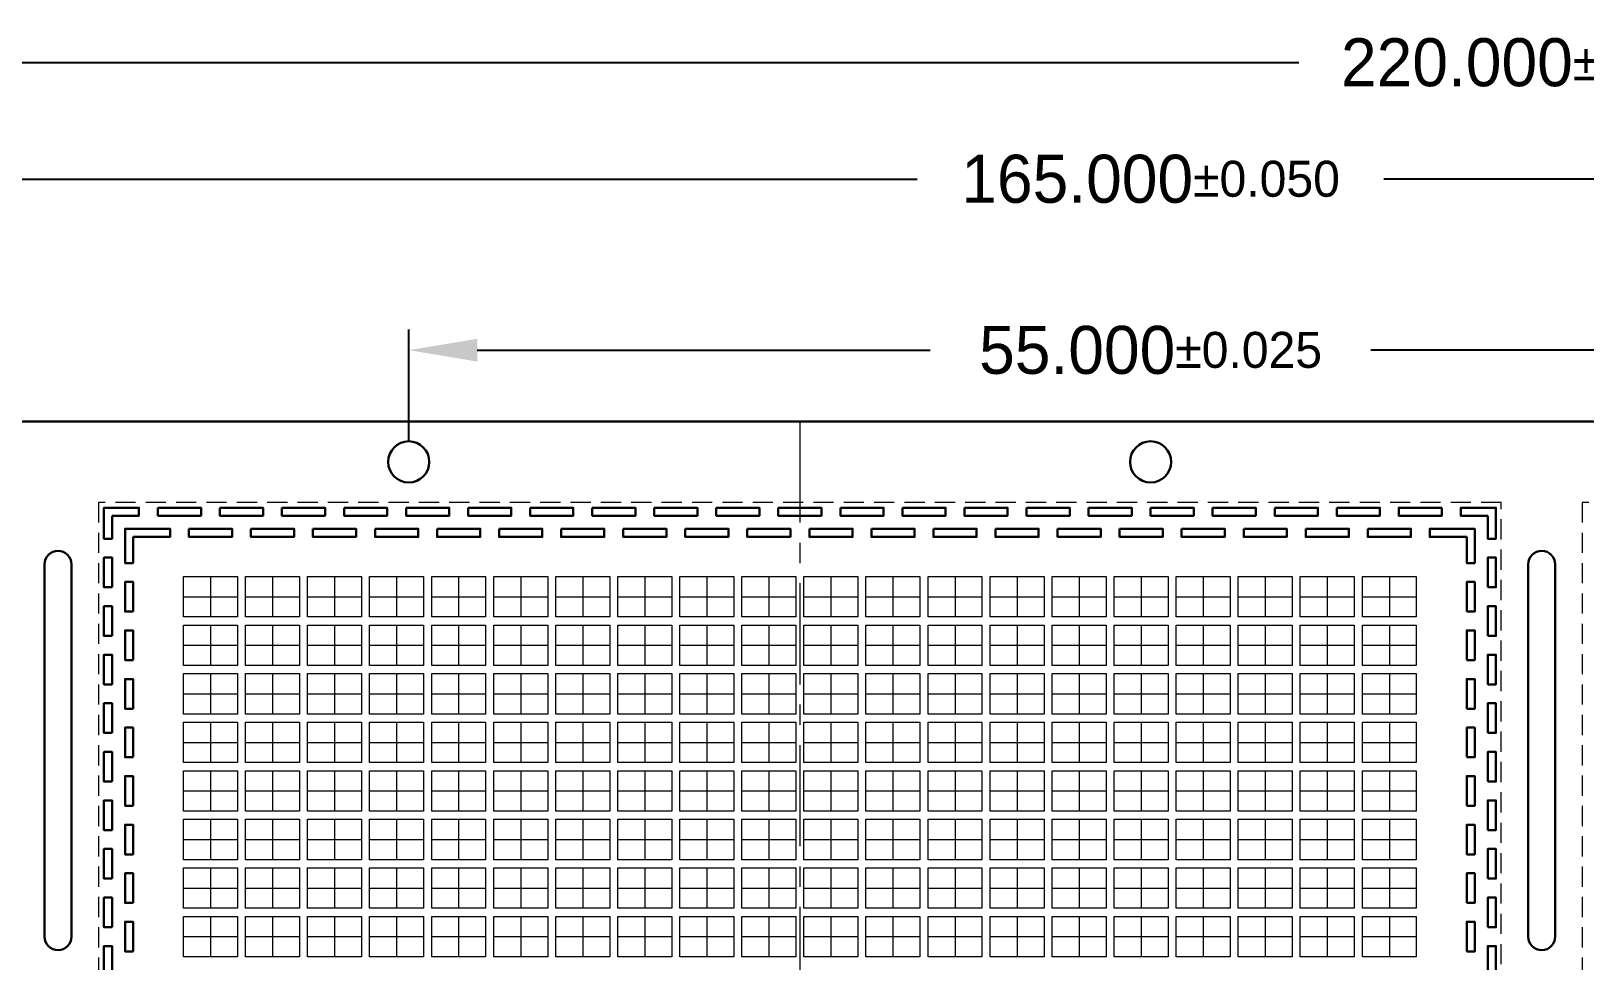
# Model space of a CAD drawing. Extents: x -14 to 234, y 117 to 227.
# Drawn here: x 52.7 to 110.3, y 192.6 to 227 of the extents above; entities that cross this region are included whole.
import ezdxf

# ---------------------------------------------------------------- set-up
doc = ezdxf.new("R2010")
doc.units = 0
doc.header["$LTSCALE"] = 3
doc.header["$MEASUREMENT"] = 0
for name, pattern in [('CENTER', [2, 1.25, -0.25, 0.25, -0.25]), ('HIDDEN', [0.375, 0.25, -0.125]), ('PHANTOM', [2.5, 1.25, -0.25, 0.25, -0.25, 0.25, -0.25])]:
    doc.linetypes.add(name, pattern=pattern)
for name, color, linetype, lineweight in [('CLIN', 1, 'CENTER', 15), ('DIM', 4, 'Continuous', 13), ('HIDN', 6, 'HIDDEN', 15), ('OBJ', 3, 'Continuous', 30), ('OBJ1', 7, 'Continuous', 30), ('PHANTOM', 5, 'PHANTOM', 15)]:
    doc.layers.add(name, color=color, linetype=linetype, lineweight=lineweight)
doc.dimstyles.new('3DEC X 1', dxfattribs={"dimtxt": 1.778, "dimasz": 2.54, "dimexe": 0.762, "dimexo": 0.762, "dimgap": 0.762, "dimtad": 0, "dimdec": 3, "dimzin": 0, "dimdsep": 46, "dimtxsty": 'Standard', "dimcen": 0.09, "dimadec": 0, "dimazin": 0, "dimtfac": 1, "dimtdec": 3, "dimtofl": 0, "dimtmove": 0, "dimatfit": 3, "dimfxl": 1, "dimtolj": 1, "dimtzin": 0, "dimarcsym": 0})

# ---------------------------------------------------------------- blocks, each defined once
blk = doc.blocks.new('*D3')
at = {"layer": 'Defpoints', "color": 0, "transparency": 16777216}
for p in [(26.719, -68.035), (26.719, -68.035), (-28.281, -72.175), (-28.281, -72.175), (26.719, -72.175), (26.719, -72.175)]:
    blk.add_point(p, dxfattribs=at)
at = {"layer": 'DIM', "color": 0, "lineweight": -2, "transparency": 16777216}
for p, q in [((-28.281, -71.413), (-28.281, -67.273)), ((-28.281, -71.413), (-28.281, -67.273)), ((26.719, -71.413), (26.719, -67.273)), ((26.719, -71.413), (26.719, -67.273)), ((-25.741, -68.035), (-8.951, -68.035)), ((-25.741, -68.035), (-8.951, -68.035)), ((24.179, -68.035), (7.389, -68.035)), ((24.179, -68.035), (7.389, -68.035))]:
    blk.add_line(p, q, dxfattribs=at)
at = {"layer": 'DIM', "color": 0, "transparency": 16777216}
for points in [[(-25.741, -67.612), (-25.741, -68.458), (-28.281, -68.035)], [(-25.741, -67.612), (-25.741, -68.458), (-28.281, -68.035)], [(24.179, -67.612), (24.179, -68.458), (26.719, -68.035)], [(24.179, -67.612), (24.179, -68.458), (26.719, -68.035)]]:
    blk.add_solid(points, dxfattribs=at)
at = {"layer": 'DIM', "color": 0, "transparency": 16777216, "insert": (-0.781, -68.035), "char_height": 1.778, "attachment_point": 5}
blk.add_mtext('\\A1;55.000{\\H1.333500;±0.025}', dxfattribs=at)
blk.add_mtext('\\A1;55.000{\\H1.333500;±0.025}', dxfattribs=at)
blk = doc.blocks.new('*D4')
at = {"layer": 'Defpoints', "color": 0, "transparency": 16777216}
for p in [(81.719, -61.692), (81.719, -61.692), (-83.281, -72.175), (-83.281, -72.175), (81.719, -72.175), (81.719, -72.175)]:
    blk.add_point(p, dxfattribs=at)
at = {"layer": 'DIM', "color": 0, "lineweight": -2, "transparency": 16777216}
for p, q in [((-83.281, -71.413), (-83.281, -60.93)), ((-83.281, -71.413), (-83.281, -60.93)), ((81.719, -71.413), (81.719, -60.93)), ((81.719, -71.413), (81.719, -60.93)), ((-80.741, -61.692), (-9.433, -61.692)), ((-80.741, -61.692), (-9.433, -61.692)), ((79.179, -61.692), (7.871, -61.692)), ((79.179, -61.692), (7.871, -61.692))]:
    blk.add_line(p, q, dxfattribs=at)
at = {"layer": 'DIM', "color": 0, "transparency": 16777216}
for points in [[(-80.741, -61.269), (-80.741, -62.115), (-83.281, -61.692)], [(-80.741, -61.269), (-80.741, -62.115), (-83.281, -61.692)], [(79.179, -61.269), (79.179, -62.115), (81.719, -61.692)], [(79.179, -61.269), (79.179, -62.115), (81.719, -61.692)]]:
    blk.add_solid(points, dxfattribs=at)
at = {"layer": 'DIM', "color": 0, "transparency": 16777216, "insert": (-0.781, -61.692), "char_height": 1.778, "attachment_point": 5}
blk.add_mtext('\\A1;165.000{\\H1.333500;±0.050}', dxfattribs=at)
blk.add_mtext('\\A1;165.000{\\H1.333500;±0.050}', dxfattribs=at)
blk = doc.blocks.new('*D26')
at = {"layer": 'Defpoints', "color": 0, "transparency": 16777216}
for p in [(123.719, -57.372), (123.719, -57.372), (-96.281, -71.825), (-96.281, -71.825), (123.719, -71.825), (123.719, -71.825)]:
    blk.add_point(p, dxfattribs=at)
at = {"layer": 'DIM', "color": 0, "lineweight": -2, "transparency": 16777216}
for p, q in [((-96.281, -71.063), (-96.281, -56.61)), ((-96.281, -71.063), (-96.281, -56.61)), ((123.719, -71.063), (123.719, -56.61)), ((123.719, -71.063), (123.719, -56.61)), ((-93.741, -57.372), (4.716, -57.372)), ((-93.741, -57.372), (4.716, -57.372)), ((121.179, -57.372), (21.872, -57.372)), ((121.179, -57.372), (21.872, -57.372))]:
    blk.add_line(p, q, dxfattribs=at)
at = {"layer": 'DIM', "color": 0, "transparency": 16777216}
for points in [[(-93.741, -56.948), (-93.741, -57.795), (-96.281, -57.372)], [(-93.741, -56.948), (-93.741, -57.795), (-96.281, -57.372)], [(121.179, -56.948), (121.179, -57.795), (123.719, -57.372)], [(121.179, -56.948), (121.179, -57.795), (123.719, -57.372)]]:
    blk.add_solid(points, dxfattribs=at)
at = {"layer": 'DIM', "color": 0, "transparency": 16777216, "insert": (13.294, -57.372), "char_height": 1.778, "attachment_point": 5}
blk.add_mtext('\\A1;220.000{\\H1.333500;±0.100}', dxfattribs=at)
blk.add_mtext('\\A1;220.000{\\H1.333500;±0.100}', dxfattribs=at)

msp = doc.modelspace()

# ---------------------------------------------------------------- linework, layer by layer
at = {"layer": 'CLIN'}
for p, q in [((81.21913, 212.55713), (81.21913, 152.55713)), ((59.36913, 206.80713), (59.36913, 205.30713)), ((61.66913, 206.80713), (61.66913, 205.30713)), ((63.96913, 206.80713), (63.96913, 205.30713)), ((66.26913, 206.80713), (66.26913, 205.30713)), ((68.56913, 206.80713), (68.56913, 205.30713)), ((70.86913, 206.80713), (70.86913, 205.30713)), ((73.16913, 206.80713), (73.16913, 205.30713)), ((75.46913, 206.80713), (75.46913, 205.30713)), ((77.76913, 206.80713), (77.76913, 205.30713)), ((80.06913, 206.80713), (80.06913, 205.30713)), ((82.36913, 206.80713), (82.36913, 205.30713)), ((84.66913, 206.80713), (84.66913, 205.30713)), ((86.96913, 206.80713), (86.96913, 205.30713)), ((89.26913, 206.80713), (89.26913, 205.30713)), ((91.56913, 206.80713), (91.56913, 205.30713)), ((93.86913, 206.80713), (93.86913, 205.30713)), ((96.16913, 206.80713), (96.16913, 205.30713)), ((98.46913, 206.80713), (98.46913, 205.30713)), ((100.76913, 206.80713), (100.76913, 205.30713)), ((100.76913, 206.80713), (100.76913, 205.30713)), ((103.06913, 206.80713), (103.06913, 205.30713)), ((59.36913, 205.00713), (59.36913, 203.50713)), ((61.66913, 205.00713), (61.66913, 203.50713)), ((63.96913, 205.00713), (63.96913, 203.50713)), ((66.26913, 205.00713), (66.26913, 203.50713)), ((68.56913, 205.00713), (68.56913, 203.50713)), ((70.86913, 205.00713), (70.86913, 203.50713)), ((73.16913, 205.00713), (73.16913, 203.50713)), ((75.46913, 205.00713), (75.46913, 203.50713)), ((77.76913, 205.00713), (77.76913, 203.50713)), ((80.06913, 205.00713), (80.06913, 203.50713)), ((82.36913, 205.00713), (82.36913, 203.50713)), ((84.66913, 205.00713), (84.66913, 203.50713)), ((86.96913, 205.00713), (86.96913, 203.50713)), ((89.26913, 205.00713), (89.26913, 203.50713)), ((91.56913, 205.00713), (91.56913, 203.50713)), ((93.86913, 205.00713), (93.86913, 203.50713)), ((96.16913, 205.00713), (96.16913, 203.50713)), ((98.46913, 205.00713), (98.46913, 203.50713)), ((100.76913, 205.00713), (100.76913, 203.50713)), ((100.76913, 205.00713), (100.76913, 203.50713)), ((103.06913, 205.00713), (103.06913, 203.50713)), ((103.06913, 205.00713), (103.06913, 203.50713)), ((59.36913, 203.20713), (59.36913, 201.70713)), ((61.66913, 203.20713), (61.66913, 201.70713)), ((63.96913, 203.20713), (63.96913, 201.70713)), ((66.26913, 203.20713), (66.26913, 201.70713)), ((68.56913, 203.20713), (68.56913, 201.70713)), ((70.86913, 203.20713), (70.86913, 201.70713)), ((73.16913, 203.20713), (73.16913, 201.70713)), ((75.46913, 203.20713), (75.46913, 201.70713)), ((77.76913, 203.20713), (77.76913, 201.70713)), ((80.06913, 203.20713), (80.06913, 201.70713)), ((82.36913, 203.20713), (82.36913, 201.70713)), ((84.66913, 203.20713), (84.66913, 201.70713)), ((86.96913, 203.20713), (86.96913, 201.70713)), ((89.26913, 203.20713), (89.26913, 201.70713)), ((91.56913, 203.20713), (91.56913, 201.70713)), ((93.86913, 203.20713), (93.86913, 201.70713)), ((96.16913, 203.20713), (96.16913, 201.70713)), ((98.46913, 203.20713), (98.46913, 201.70713)), ((100.76913, 203.20713), (100.76913, 201.70713)), ((100.76913, 203.20713), (100.76913, 201.70713)), ((103.06913, 203.20713), (103.06913, 201.70713)), ((59.36913, 201.40713), (59.36913, 199.90713)), ((61.66913, 201.40713), (61.66913, 199.90713)), ((63.96913, 201.40713), (63.96913, 199.90713)), ((66.26913, 201.40713), (66.26913, 199.90713)), ((68.56913, 201.40713), (68.56913, 199.90713)), ((70.86913, 201.40713), (70.86913, 199.90713)), ((73.16913, 201.40713), (73.16913, 199.90713)), ((75.46913, 201.40713), (75.46913, 199.90713)), ((77.76913, 201.40713), (77.76913, 199.90713)), ((80.06913, 201.40713), (80.06913, 199.90713)), ((82.36913, 201.40713), (82.36913, 199.90713)), ((84.66913, 201.40713), (84.66913, 199.90713)), ((86.96913, 201.40713), (86.96913, 199.90713)), ((89.26913, 201.40713), (89.26913, 199.90713)), ((91.56913, 201.40713), (91.56913, 199.90713)), ((93.86913, 201.40713), (93.86913, 199.90713)), ((96.16913, 201.40713), (96.16913, 199.90713)), ((98.46913, 201.40713), (98.46913, 199.90713)), ((100.76913, 201.40713), (100.76913, 199.90713)), ((100.76913, 201.40713), (100.76913, 199.90713)), ((103.06913, 201.40713), (103.06913, 199.90713)), ((59.36913, 199.60713), (59.36913, 198.10713)), ((61.66913, 199.60713), (61.66913, 198.10713)), ((63.96913, 199.60713), (63.96913, 198.10713)), ((66.26913, 199.60713), (66.26913, 198.10713)), ((68.56913, 199.60713), (68.56913, 198.10713)), ((70.86913, 199.60713), (70.86913, 198.10713)), ((73.16913, 199.60713), (73.16913, 198.10713)), ((75.46913, 199.60713), (75.46913, 198.10713)), ((77.76913, 199.60713), (77.76913, 198.10713)), ((80.06913, 199.60713), (80.06913, 198.10713)), ((82.36913, 199.60713), (82.36913, 198.10713)), ((84.66913, 199.60713), (84.66913, 198.10713)), ((86.96913, 199.60713), (86.96913, 198.10713)), ((89.26913, 199.60713), (89.26913, 198.10713)), ((91.56913, 199.60713), (91.56913, 198.10713)), ((93.86913, 199.60713), (93.86913, 198.10713)), ((96.16913, 199.60713), (96.16913, 198.10713)), ((98.46913, 199.60713), (98.46913, 198.10713)), ((100.76913, 199.60713), (100.76913, 198.10713)), ((100.76913, 199.60713), (100.76913, 198.10713)), ((103.06913, 199.60713), (103.06913, 198.10713)), ((59.36913, 197.80713), (59.36913, 196.30713)), ((61.66913, 197.80713), (61.66913, 196.30713)), ((63.96913, 197.80713), (63.96913, 196.30713)), ((66.26913, 197.80713), (66.26913, 196.30713)), ((68.56913, 197.80713), (68.56913, 196.30713)), ((70.86913, 197.80713), (70.86913, 196.30713)), ((73.16913, 197.80713), (73.16913, 196.30713)), ((75.46913, 197.80713), (75.46913, 196.30713)), ((77.76913, 197.80713), (77.76913, 196.30713)), ((80.06913, 197.80713), (80.06913, 196.30713)), ((82.36913, 197.80713), (82.36913, 196.30713)), ((84.66913, 197.80713), (84.66913, 196.30713)), ((86.96913, 197.80713), (86.96913, 196.30713)), ((89.26913, 197.80713), (89.26913, 196.30713)), ((91.56913, 197.80713), (91.56913, 196.30713)), ((93.86913, 197.80713), (93.86913, 196.30713)), ((96.16913, 197.80713), (96.16913, 196.30713)), ((98.46913, 197.80713), (98.46913, 196.30713)), ((100.76913, 197.80713), (100.76913, 196.30713)), ((100.76913, 197.80713), (100.76913, 196.30713)), ((103.06913, 197.80713), (103.06913, 196.30713)), ((59.36913, 196.00713), (59.36913, 194.50713)), ((61.66913, 196.00713), (61.66913, 194.50713)), ((63.96913, 196.00713), (63.96913, 194.50713)), ((66.26913, 196.00713), (66.26913, 194.50713)), ((68.56913, 196.00713), (68.56913, 194.50713)), ((70.86913, 196.00713), (70.86913, 194.50713)), ((73.16913, 196.00713), (73.16913, 194.50713)), ((75.46913, 196.00713), (75.46913, 194.50713)), ((77.76913, 196.00713), (77.76913, 194.50713)), ((80.06913, 196.00713), (80.06913, 194.50713)), ((82.36913, 196.00713), (82.36913, 194.50713)), ((84.66913, 196.00713), (84.66913, 194.50713)), ((86.96913, 196.00713), (86.96913, 194.50713)), ((89.26913, 196.00713), (89.26913, 194.50713)), ((91.56913, 196.00713), (91.56913, 194.50713)), ((93.86913, 196.00713), (93.86913, 194.50713)), ((96.16913, 196.00713), (96.16913, 194.50713)), ((98.46913, 196.00713), (98.46913, 194.50713)), ((100.76913, 196.00713), (100.76913, 194.50713)), ((100.76913, 196.00713), (100.76913, 194.50713)), ((103.06913, 196.00713), (103.06913, 194.50713)), ((59.36913, 194.20713), (59.36913, 192.70713)), ((61.66913, 194.20713), (61.66913, 192.70713)), ((63.96913, 194.20713), (63.96913, 192.70713)), ((66.26913, 194.20713), (66.26913, 192.70713)), ((68.56913, 194.20713), (68.56913, 192.70713)), ((70.86913, 194.20713), (70.86913, 192.70713)), ((73.16913, 194.20713), (73.16913, 192.70713)), ((75.46913, 194.20713), (75.46913, 192.70713)), ((77.76913, 194.20713), (77.76913, 192.70713)), ((80.06913, 194.20713), (80.06913, 192.70713)), ((82.36913, 194.20713), (82.36913, 192.70713)), ((84.66913, 194.20713), (84.66913, 192.70713)), ((86.96913, 194.20713), (86.96913, 192.70713)), ((89.26913, 194.20713), (89.26913, 192.70713)), ((91.56913, 194.20713), (91.56913, 192.70713)), ((93.86913, 194.20713), (93.86913, 192.70713)), ((96.16913, 194.20713), (96.16913, 192.70713)), ((98.46913, 194.20713), (98.46913, 192.70713)), ((100.76913, 194.20713), (100.76913, 192.70713)), ((100.76913, 194.20713), (100.76913, 192.70713)), ((103.06913, 194.20713), (103.06913, 192.70713))]:
    msp.add_line(p, q, dxfattribs=at)
for points in [[(58.36913, 206.05713), (60.36913, 206.05713)], [(60.66913, 206.05713), (62.66913, 206.05713)], [(62.96913, 206.05713), (64.96913, 206.05713)], [(65.26913, 206.05713), (67.26913, 206.05713)], [(67.56913, 206.05713), (69.56913, 206.05713)], [(69.86913, 206.05713), (71.86913, 206.05713)], [(72.16913, 206.05713), (74.16913, 206.05713)], [(74.46913, 206.05713), (76.46913, 206.05713)], [(76.76913, 206.05713), (78.76913, 206.05713)], [(79.06913, 206.05713), (81.06913, 206.05713)], [(81.36913, 206.05713), (83.36913, 206.05713)], [(83.66913, 206.05713), (85.66913, 206.05713)], [(85.96913, 206.05713), (87.96913, 206.05713)], [(88.26913, 206.05713), (90.26913, 206.05713)], [(90.56913, 206.05713), (92.56913, 206.05713)], [(92.86913, 206.05713), (94.86913, 206.05713)], [(95.16913, 206.05713), (97.16913, 206.05713)], [(97.46913, 206.05713), (99.46913, 206.05713)], [(99.76913, 206.05713), (101.76913, 206.05713)], [(99.76913, 206.05713), (101.76913, 206.05713)], [(102.06913, 206.05713), (104.06913, 206.05713)], [(58.36913, 204.25713), (60.36913, 204.25713)], [(60.66913, 204.25713), (62.66913, 204.25713)], [(62.96913, 204.25713), (64.96913, 204.25713)], [(65.26913, 204.25713), (67.26913, 204.25713)], [(67.56913, 204.25713), (69.56913, 204.25713)], [(69.86913, 204.25713), (71.86913, 204.25713)], [(72.16913, 204.25713), (74.16913, 204.25713)], [(74.46913, 204.25713), (76.46913, 204.25713)], [(76.76913, 204.25713), (78.76913, 204.25713)], [(79.06913, 204.25713), (81.06913, 204.25713)], [(81.36913, 204.25713), (83.36913, 204.25713)], [(83.66913, 204.25713), (85.66913, 204.25713)], [(85.96913, 204.25713), (87.96913, 204.25713)], [(88.26913, 204.25713), (90.26913, 204.25713)], [(90.56913, 204.25713), (92.56913, 204.25713)], [(92.86913, 204.25713), (94.86913, 204.25713)], [(95.16913, 204.25713), (97.16913, 204.25713)], [(97.46913, 204.25713), (99.46913, 204.25713)], [(99.76913, 204.25713), (101.76913, 204.25713)], [(99.76913, 204.25713), (101.76913, 204.25713)], [(102.06913, 204.25713), (104.06913, 204.25713)], [(102.06913, 204.25713), (104.06913, 204.25713)], [(58.36913, 202.45713), (60.36913, 202.45713)], [(60.66913, 202.45713), (62.66913, 202.45713)], [(62.96913, 202.45713), (64.96913, 202.45713)], [(65.26913, 202.45713), (67.26913, 202.45713)], [(67.56913, 202.45713), (69.56913, 202.45713)], [(69.86913, 202.45713), (71.86913, 202.45713)], [(72.16913, 202.45713), (74.16913, 202.45713)], [(74.46913, 202.45713), (76.46913, 202.45713)], [(76.76913, 202.45713), (78.76913, 202.45713)], [(79.06913, 202.45713), (81.06913, 202.45713)], [(81.36913, 202.45713), (83.36913, 202.45713)], [(83.66913, 202.45713), (85.66913, 202.45713)], [(85.96913, 202.45713), (87.96913, 202.45713)], [(88.26913, 202.45713), (90.26913, 202.45713)], [(90.56913, 202.45713), (92.56913, 202.45713)], [(92.86913, 202.45713), (94.86913, 202.45713)], [(95.16913, 202.45713), (97.16913, 202.45713)], [(97.46913, 202.45713), (99.46913, 202.45713)], [(99.76913, 202.45713), (101.76913, 202.45713)], [(99.76913, 202.45713), (101.76913, 202.45713)], [(102.06913, 202.45713), (104.06913, 202.45713)], [(58.36913, 200.65713), (60.36913, 200.65713)], [(60.66913, 200.65713), (62.66913, 200.65713)], [(62.96913, 200.65713), (64.96913, 200.65713)], [(65.26913, 200.65713), (67.26913, 200.65713)], [(67.56913, 200.65713), (69.56913, 200.65713)], [(69.86913, 200.65713), (71.86913, 200.65713)], [(72.16913, 200.65713), (74.16913, 200.65713)], [(74.46913, 200.65713), (76.46913, 200.65713)], [(76.76913, 200.65713), (78.76913, 200.65713)], [(79.06913, 200.65713), (81.06913, 200.65713)], [(81.36913, 200.65713), (83.36913, 200.65713)], [(83.66913, 200.65713), (85.66913, 200.65713)], [(85.96913, 200.65713), (87.96913, 200.65713)], [(88.26913, 200.65713), (90.26913, 200.65713)], [(90.56913, 200.65713), (92.56913, 200.65713)], [(92.86913, 200.65713), (94.86913, 200.65713)], [(95.16913, 200.65713), (97.16913, 200.65713)], [(97.46913, 200.65713), (99.46913, 200.65713)], [(99.76913, 200.65713), (101.76913, 200.65713)], [(99.76913, 200.65713), (101.76913, 200.65713)], [(102.06913, 200.65713), (104.06913, 200.65713)], [(58.36913, 198.85713), (60.36913, 198.85713)], [(60.66913, 198.85713), (62.66913, 198.85713)], [(62.96913, 198.85713), (64.96913, 198.85713)], [(65.26913, 198.85713), (67.26913, 198.85713)], [(67.56913, 198.85713), (69.56913, 198.85713)], [(69.86913, 198.85713), (71.86913, 198.85713)], [(72.16913, 198.85713), (74.16913, 198.85713)], [(74.46913, 198.85713), (76.46913, 198.85713)], [(76.76913, 198.85713), (78.76913, 198.85713)], [(79.06913, 198.85713), (81.06913, 198.85713)], [(81.36913, 198.85713), (83.36913, 198.85713)], [(83.66913, 198.85713), (85.66913, 198.85713)], [(85.96913, 198.85713), (87.96913, 198.85713)], [(88.26913, 198.85713), (90.26913, 198.85713)], [(90.56913, 198.85713), (92.56913, 198.85713)], [(92.86913, 198.85713), (94.86913, 198.85713)], [(95.16913, 198.85713), (97.16913, 198.85713)], [(97.46913, 198.85713), (99.46913, 198.85713)], [(99.76913, 198.85713), (101.76913, 198.85713)], [(99.76913, 198.85713), (101.76913, 198.85713)], [(102.06913, 198.85713), (104.06913, 198.85713)], [(58.36913, 197.05713), (60.36913, 197.05713)], [(60.66913, 197.05713), (62.66913, 197.05713)], [(62.96913, 197.05713), (64.96913, 197.05713)], [(65.26913, 197.05713), (67.26913, 197.05713)], [(67.56913, 197.05713), (69.56913, 197.05713)], [(69.86913, 197.05713), (71.86913, 197.05713)], [(72.16913, 197.05713), (74.16913, 197.05713)], [(74.46913, 197.05713), (76.46913, 197.05713)], [(76.76913, 197.05713), (78.76913, 197.05713)], [(79.06913, 197.05713), (81.06913, 197.05713)], [(81.36913, 197.05713), (83.36913, 197.05713)], [(83.66913, 197.05713), (85.66913, 197.05713)], [(85.96913, 197.05713), (87.96913, 197.05713)], [(88.26913, 197.05713), (90.26913, 197.05713)], [(90.56913, 197.05713), (92.56913, 197.05713)], [(92.86913, 197.05713), (94.86913, 197.05713)], [(95.16913, 197.05713), (97.16913, 197.05713)], [(97.46913, 197.05713), (99.46913, 197.05713)], [(99.76913, 197.05713), (101.76913, 197.05713)], [(99.76913, 197.05713), (101.76913, 197.05713)], [(102.06913, 197.05713), (104.06913, 197.05713)], [(58.36913, 195.25713), (60.36913, 195.25713)], [(60.66913, 195.25713), (62.66913, 195.25713)], [(62.96913, 195.25713), (64.96913, 195.25713)], [(65.26913, 195.25713), (67.26913, 195.25713)], [(67.56913, 195.25713), (69.56913, 195.25713)], [(69.86913, 195.25713), (71.86913, 195.25713)], [(72.16913, 195.25713), (74.16913, 195.25713)], [(74.46913, 195.25713), (76.46913, 195.25713)], [(76.76913, 195.25713), (78.76913, 195.25713)], [(79.06913, 195.25713), (81.06913, 195.25713)], [(81.36913, 195.25713), (83.36913, 195.25713)], [(83.66913, 195.25713), (85.66913, 195.25713)], [(85.96913, 195.25713), (87.96913, 195.25713)], [(88.26913, 195.25713), (90.26913, 195.25713)], [(90.56913, 195.25713), (92.56913, 195.25713)], [(92.86913, 195.25713), (94.86913, 195.25713)], [(95.16913, 195.25713), (97.16913, 195.25713)], [(97.46913, 195.25713), (99.46913, 195.25713)], [(99.76913, 195.25713), (101.76913, 195.25713)], [(99.76913, 195.25713), (101.76913, 195.25713)], [(102.06913, 195.25713), (104.06913, 195.25713)], [(58.36913, 193.45713), (60.36913, 193.45713)], [(60.66913, 193.45713), (62.66913, 193.45713)], [(62.96913, 193.45713), (64.96913, 193.45713)], [(65.26913, 193.45713), (67.26913, 193.45713)], [(67.56913, 193.45713), (69.56913, 193.45713)], [(69.86913, 193.45713), (71.86913, 193.45713)], [(72.16913, 193.45713), (74.16913, 193.45713)], [(74.46913, 193.45713), (76.46913, 193.45713)], [(76.76913, 193.45713), (78.76913, 193.45713)], [(79.06913, 193.45713), (81.06913, 193.45713)], [(81.36913, 193.45713), (83.36913, 193.45713)], [(83.66913, 193.45713), (85.66913, 193.45713)], [(85.96913, 193.45713), (87.96913, 193.45713)], [(88.26913, 193.45713), (90.26913, 193.45713)], [(90.56913, 193.45713), (92.56913, 193.45713)], [(92.86913, 193.45713), (94.86913, 193.45713)], [(95.16913, 193.45713), (97.16913, 193.45713)], [(97.46913, 193.45713), (99.46913, 193.45713)], [(99.76913, 193.45713), (101.76913, 193.45713)], [(99.76913, 193.45713), (101.76913, 193.45713)], [(102.06913, 193.45713), (104.06913, 193.45713)]]:
    msp.add_lwpolyline(points, dxfattribs=at)
at = {"layer": 'HIDN'}
for points in [[(107.21913, 157.55713), (107.21913, 209.55713), (55.21913, 209.55713), (55.21913, 157.55713)], [(162.21913, 157.55713), (162.21913, 209.55713), (110.21913, 209.55713), (110.21913, 157.55713)]]:
    msp.add_lwpolyline(points, close=True, dxfattribs=at)
at = {"layer": 'OBJ'}
msp.add_lwpolyline([(216.71913, 212.55713), (0.71913, 212.55713), (-1.28087, 211.40713), (-1.28087, 207.75713, -0.41421356), (-0.78087, 207.25713), (-0.78087, 193.45713, -0.41421356), (-1.28087, 192.95713), (-1.28087, 190.95713, -0.41421356), (-0.78087, 190.45713), (-0.78087, 176.65713, -0.41421356), (-1.28087, 176.15713), (-1.28087, 174.15713, -0.41421356), (-0.78087, 173.65713), (-0.78087, 159.85713, -0.41421356), (-1.28087, 159.35713), (-1.28087, 153.70713), (0.71913, 152.55713), (216.71913, 152.55713)], format="xyb", dxfattribs=at)
for points in [[(53.21913, 193.45713, 1), (54.21913, 193.45713), (54.21913, 207.25713, 1), (53.21913, 207.25713)], [(108.21913, 193.45713, 1), (109.21913, 193.45713), (109.21913, 207.25713, 1), (108.21913, 207.25713)]]:
    msp.add_lwpolyline(points, format="xyb", close=True, dxfattribs=at)
for centre in [(66.71913, 211.05713), (94.21913, 211.05713)]:
    msp.add_circle(centre, 0.762, dxfattribs=at)
at = {"layer": 'OBJ1'}
for points in [[(55.71913, 209.05713), (56.71913, 209.05713), (56.71913, 209.35713), (55.41913, 209.35713), (55.41913, 208.20713), (55.71913, 208.20713)], [(57.41913, 209.35713), (59.01913, 209.35713), (59.01913, 209.05713), (57.41913, 209.05713)], [(59.71913, 209.35713), (61.31913, 209.35713), (61.31913, 209.05713), (59.71913, 209.05713)], [(62.01913, 209.35713), (63.61913, 209.35713), (63.61913, 209.05713), (62.01913, 209.05713)], [(64.31913, 209.35713), (65.91913, 209.35713), (65.91913, 209.05713), (64.31913, 209.05713)], [(66.61913, 209.35713), (68.21913, 209.35713), (68.21913, 209.05713), (66.61913, 209.05713)], [(68.91913, 209.35713), (70.51913, 209.35713), (70.51913, 209.05713), (68.91913, 209.05713)], [(71.21913, 209.35713), (72.81913, 209.35713), (72.81913, 209.05713), (71.21913, 209.05713)], [(73.51913, 209.35713), (75.11913, 209.35713), (75.11913, 209.05713), (73.51913, 209.05713)], [(75.81913, 209.35713), (77.41913, 209.35713), (77.41913, 209.05713), (75.81913, 209.05713)], [(78.11913, 209.35713), (79.71913, 209.35713), (79.71913, 209.05713), (78.11913, 209.05713)], [(80.41913, 209.35713), (82.01913, 209.35713), (82.01913, 209.05713), (80.41913, 209.05713)], [(82.71913, 209.35713), (84.31913, 209.35713), (84.31913, 209.05713), (82.71913, 209.05713)], [(85.01913, 209.35713), (86.61913, 209.35713), (86.61913, 209.05713), (85.01913, 209.05713)], [(87.31913, 209.35713), (88.91913, 209.35713), (88.91913, 209.05713), (87.31913, 209.05713)], [(89.61913, 209.35713), (91.21913, 209.35713), (91.21913, 209.05713), (89.61913, 209.05713)], [(91.91913, 209.35713), (93.51913, 209.35713), (93.51913, 209.05713), (91.91913, 209.05713)], [(94.21913, 209.35713), (95.81913, 209.35713), (95.81913, 209.05713), (94.21913, 209.05713)], [(96.51913, 209.35713), (98.11913, 209.35713), (98.11913, 209.05713), (96.51913, 209.05713)], [(98.81913, 209.35713), (100.41913, 209.35713), (100.41913, 209.05713), (98.81913, 209.05713)], [(101.11913, 209.35713), (102.71913, 209.35713), (102.71913, 209.05713), (101.11913, 209.05713)], [(105.01913, 209.35713), (103.41913, 209.35713), (103.41913, 209.05713), (105.01913, 209.05713)], [(106.71913, 209.05713), (105.71913, 209.05713), (105.71913, 209.35713), (107.01913, 209.35713), (107.01913, 208.20713), (106.71913, 208.20713)], [(56.50113, 208.27513), (57.86913, 208.27513), (57.86913, 208.57513), (56.20113, 208.57513), (56.20113, 207.30713), (56.50113, 207.30713)], [(58.56913, 208.57513), (60.16913, 208.57513), (60.16913, 208.27513), (58.56913, 208.27513)], [(60.86913, 208.57513), (62.46913, 208.57513), (62.46913, 208.27513), (60.86913, 208.27513)], [(63.16913, 208.57513), (64.76913, 208.57513), (64.76913, 208.27513), (63.16913, 208.27513)], [(65.46913, 208.57513), (67.06913, 208.57513), (67.06913, 208.27513), (65.46913, 208.27513)], [(67.76913, 208.57513), (69.36913, 208.57513), (69.36913, 208.27513), (67.76913, 208.27513)], [(70.06913, 208.57513), (71.66913, 208.57513), (71.66913, 208.27513), (70.06913, 208.27513)], [(72.36913, 208.57513), (73.96913, 208.57513), (73.96913, 208.27513), (72.36913, 208.27513)], [(74.66913, 208.57513), (76.26913, 208.57513), (76.26913, 208.27513), (74.66913, 208.27513)], [(76.96913, 208.57513), (78.56913, 208.57513), (78.56913, 208.27513), (76.96913, 208.27513)], [(79.26913, 208.57513), (80.86913, 208.57513), (80.86913, 208.27513), (79.26913, 208.27513)], [(81.56913, 208.57513), (83.16913, 208.57513), (83.16913, 208.27513), (81.56913, 208.27513)], [(83.86913, 208.57513), (85.46913, 208.57513), (85.46913, 208.27513), (83.86913, 208.27513)], [(86.16913, 208.57513), (87.76913, 208.57513), (87.76913, 208.27513), (86.16913, 208.27513)], [(88.46913, 208.57513), (90.06913, 208.57513), (90.06913, 208.27513), (88.46913, 208.27513)], [(90.76913, 208.57513), (92.36913, 208.57513), (92.36913, 208.27513), (90.76913, 208.27513)], [(93.06913, 208.57513), (94.66913, 208.57513), (94.66913, 208.27513), (93.06913, 208.27513)], [(95.36913, 208.57513), (96.96913, 208.57513), (96.96913, 208.27513), (95.36913, 208.27513)], [(97.66913, 208.57513), (99.26913, 208.57513), (99.26913, 208.27513), (97.66913, 208.27513)], [(99.96913, 208.57513), (101.56913, 208.57513), (101.56913, 208.27513), (99.96913, 208.27513)], [(102.26913, 208.57513), (103.86913, 208.57513), (103.86913, 208.27513), (102.26913, 208.27513)], [(105.93713, 208.27513), (104.56913, 208.27513), (104.56913, 208.57513), (106.23713, 208.57513), (106.23713, 207.30713), (105.93713, 207.30713)], [(55.71913, 206.40713), (55.71913, 207.50713), (55.41913, 207.50713), (55.41913, 206.40713)], [(106.71913, 206.40713), (106.71913, 207.50713), (107.01913, 207.50713), (107.01913, 206.40713)], [(56.50113, 205.50713), (56.50113, 206.60713), (56.20113, 206.60713), (56.20113, 205.50713)], [(105.93713, 205.50713), (105.93713, 206.60713), (106.23713, 206.60713), (106.23713, 205.50713)], [(55.71913, 204.60713), (55.71913, 205.70713), (55.41913, 205.70713), (55.41913, 204.60713)], [(106.71913, 204.60713), (106.71913, 205.70713), (107.01913, 205.70713), (107.01913, 204.60713)], [(56.50113, 203.70713), (56.50113, 204.80713), (56.20113, 204.80713), (56.20113, 203.70713)], [(105.93713, 203.70713), (105.93713, 204.80713), (106.23713, 204.80713), (106.23713, 203.70713)], [(55.71913, 202.80713), (55.71913, 203.90713), (55.41913, 203.90713), (55.41913, 202.80713)], [(106.71913, 202.80713), (106.71913, 203.90713), (107.01913, 203.90713), (107.01913, 202.80713)], [(56.50113, 201.90713), (56.50113, 203.00713), (56.20113, 203.00713), (56.20113, 201.90713)], [(105.93713, 201.90713), (105.93713, 203.00713), (106.23713, 203.00713), (106.23713, 201.90713)], [(55.71913, 201.00713), (55.71913, 202.10713), (55.41913, 202.10713), (55.41913, 201.00713)], [(106.71913, 201.00713), (106.71913, 202.10713), (107.01913, 202.10713), (107.01913, 201.00713)], [(56.50113, 200.10713), (56.50113, 201.20713), (56.20113, 201.20713), (56.20113, 200.10713)], [(105.93713, 200.10713), (105.93713, 201.20713), (106.23713, 201.20713), (106.23713, 200.10713)], [(55.71913, 199.20713), (55.71913, 200.30713), (55.41913, 200.30713), (55.41913, 199.20713)], [(106.71913, 199.20713), (106.71913, 200.30713), (107.01913, 200.30713), (107.01913, 199.20713)], [(56.50113, 198.30713), (56.50113, 199.40713), (56.20113, 199.40713), (56.20113, 198.30713)], [(105.93713, 198.30713), (105.93713, 199.40713), (106.23713, 199.40713), (106.23713, 198.30713)], [(55.71913, 197.40713), (55.71913, 198.50713), (55.41913, 198.50713), (55.41913, 197.40713)], [(106.71913, 197.40713), (106.71913, 198.50713), (107.01913, 198.50713), (107.01913, 197.40713)], [(56.50113, 196.50713), (56.50113, 197.60713), (56.20113, 197.60713), (56.20113, 196.50713)], [(105.93713, 196.50713), (105.93713, 197.60713), (106.23713, 197.60713), (106.23713, 196.50713)], [(55.71913, 195.60713), (55.71913, 196.70713), (55.41913, 196.70713), (55.41913, 195.60713)], [(106.71913, 195.60713), (106.71913, 196.70713), (107.01913, 196.70713), (107.01913, 195.60713)], [(56.50113, 194.70713), (56.50113, 195.80713), (56.20113, 195.80713), (56.20113, 194.70713)], [(105.93713, 194.70713), (105.93713, 195.80713), (106.23713, 195.80713), (106.23713, 194.70713)], [(55.71913, 193.80713), (55.71913, 194.90713), (55.41913, 194.90713), (55.41913, 193.80713)], [(106.71913, 193.80713), (106.71913, 194.90713), (107.01913, 194.90713), (107.01913, 193.80713)], [(56.50113, 192.90713), (56.50113, 194.00713), (56.20113, 194.00713), (56.20113, 192.90713)], [(105.93713, 192.90713), (105.93713, 194.00713), (106.23713, 194.00713), (106.23713, 192.90713)], [(55.71913, 192.00713), (55.71913, 193.10713), (55.41913, 193.10713), (55.41913, 192.00713)], [(106.71913, 192.00713), (106.71913, 193.10713), (107.01913, 193.10713), (107.01913, 192.00713)]]:
    msp.add_lwpolyline(points, close=True, dxfattribs=at)
at = {"layer": 'PHANTOM'}
for points in [[(60.36913, 205.30713), (58.36913, 205.30713), (58.36913, 206.80713), (60.36913, 206.80713)], [(62.66913, 205.30713), (60.66913, 205.30713), (60.66913, 206.80713), (62.66913, 206.80713)], [(64.96913, 205.30713), (62.96913, 205.30713), (62.96913, 206.80713), (64.96913, 206.80713)], [(67.26913, 205.30713), (65.26913, 205.30713), (65.26913, 206.80713), (67.26913, 206.80713)], [(69.56913, 205.30713), (67.56913, 205.30713), (67.56913, 206.80713), (69.56913, 206.80713)], [(71.86913, 205.30713), (69.86913, 205.30713), (69.86913, 206.80713), (71.86913, 206.80713)], [(74.16913, 205.30713), (72.16913, 205.30713), (72.16913, 206.80713), (74.16913, 206.80713)], [(76.46913, 205.30713), (74.46913, 205.30713), (74.46913, 206.80713), (76.46913, 206.80713)], [(78.76913, 205.30713), (76.76913, 205.30713), (76.76913, 206.80713), (78.76913, 206.80713)], [(81.06913, 205.30713), (79.06913, 205.30713), (79.06913, 206.80713), (81.06913, 206.80713)], [(83.36913, 205.30713), (81.36913, 205.30713), (81.36913, 206.80713), (83.36913, 206.80713)], [(85.66913, 205.30713), (83.66913, 205.30713), (83.66913, 206.80713), (85.66913, 206.80713)], [(87.96913, 205.30713), (85.96913, 205.30713), (85.96913, 206.80713), (87.96913, 206.80713)], [(90.26913, 205.30713), (88.26913, 205.30713), (88.26913, 206.80713), (90.26913, 206.80713)], [(92.56913, 205.30713), (90.56913, 205.30713), (90.56913, 206.80713), (92.56913, 206.80713)], [(94.86913, 205.30713), (92.86913, 205.30713), (92.86913, 206.80713), (94.86913, 206.80713)], [(97.16913, 205.30713), (95.16913, 205.30713), (95.16913, 206.80713), (97.16913, 206.80713)], [(99.46913, 205.30713), (97.46913, 205.30713), (97.46913, 206.80713), (99.46913, 206.80713)], [(101.76913, 205.30713), (99.76913, 205.30713), (99.76913, 206.80713), (101.76913, 206.80713)], [(101.76913, 205.30713), (99.76913, 205.30713), (99.76913, 206.80713), (101.76913, 206.80713)], [(104.06913, 205.30713), (102.06913, 205.30713), (102.06913, 206.80713), (104.06913, 206.80713)], [(60.36913, 203.50713), (58.36913, 203.50713), (58.36913, 205.00713), (60.36913, 205.00713)], [(62.66913, 203.50713), (60.66913, 203.50713), (60.66913, 205.00713), (62.66913, 205.00713)], [(64.96913, 203.50713), (62.96913, 203.50713), (62.96913, 205.00713), (64.96913, 205.00713)], [(67.26913, 203.50713), (65.26913, 203.50713), (65.26913, 205.00713), (67.26913, 205.00713)], [(69.56913, 203.50713), (67.56913, 203.50713), (67.56913, 205.00713), (69.56913, 205.00713)], [(71.86913, 203.50713), (69.86913, 203.50713), (69.86913, 205.00713), (71.86913, 205.00713)], [(74.16913, 203.50713), (72.16913, 203.50713), (72.16913, 205.00713), (74.16913, 205.00713)], [(76.46913, 203.50713), (74.46913, 203.50713), (74.46913, 205.00713), (76.46913, 205.00713)], [(78.76913, 203.50713), (76.76913, 203.50713), (76.76913, 205.00713), (78.76913, 205.00713)], [(81.06913, 203.50713), (79.06913, 203.50713), (79.06913, 205.00713), (81.06913, 205.00713)], [(83.36913, 203.50713), (81.36913, 203.50713), (81.36913, 205.00713), (83.36913, 205.00713)], [(85.66913, 203.50713), (83.66913, 203.50713), (83.66913, 205.00713), (85.66913, 205.00713)], [(87.96913, 203.50713), (85.96913, 203.50713), (85.96913, 205.00713), (87.96913, 205.00713)], [(90.26913, 203.50713), (88.26913, 203.50713), (88.26913, 205.00713), (90.26913, 205.00713)], [(92.56913, 203.50713), (90.56913, 203.50713), (90.56913, 205.00713), (92.56913, 205.00713)], [(94.86913, 203.50713), (92.86913, 203.50713), (92.86913, 205.00713), (94.86913, 205.00713)], [(97.16913, 203.50713), (95.16913, 203.50713), (95.16913, 205.00713), (97.16913, 205.00713)], [(99.46913, 203.50713), (97.46913, 203.50713), (97.46913, 205.00713), (99.46913, 205.00713)], [(101.76913, 203.50713), (99.76913, 203.50713), (99.76913, 205.00713), (101.76913, 205.00713)], [(101.76913, 203.50713), (99.76913, 203.50713), (99.76913, 205.00713), (101.76913, 205.00713)], [(104.06913, 203.50713), (102.06913, 203.50713), (102.06913, 205.00713), (104.06913, 205.00713)], [(104.06913, 203.50713), (102.06913, 203.50713), (102.06913, 205.00713), (104.06913, 205.00713)], [(60.36913, 201.70713), (58.36913, 201.70713), (58.36913, 203.20713), (60.36913, 203.20713)], [(62.66913, 201.70713), (60.66913, 201.70713), (60.66913, 203.20713), (62.66913, 203.20713)], [(64.96913, 201.70713), (62.96913, 201.70713), (62.96913, 203.20713), (64.96913, 203.20713)], [(67.26913, 201.70713), (65.26913, 201.70713), (65.26913, 203.20713), (67.26913, 203.20713)], [(69.56913, 201.70713), (67.56913, 201.70713), (67.56913, 203.20713), (69.56913, 203.20713)], [(71.86913, 201.70713), (69.86913, 201.70713), (69.86913, 203.20713), (71.86913, 203.20713)], [(74.16913, 201.70713), (72.16913, 201.70713), (72.16913, 203.20713), (74.16913, 203.20713)], [(76.46913, 201.70713), (74.46913, 201.70713), (74.46913, 203.20713), (76.46913, 203.20713)], [(78.76913, 201.70713), (76.76913, 201.70713), (76.76913, 203.20713), (78.76913, 203.20713)], [(81.06913, 201.70713), (79.06913, 201.70713), (79.06913, 203.20713), (81.06913, 203.20713)], [(83.36913, 201.70713), (81.36913, 201.70713), (81.36913, 203.20713), (83.36913, 203.20713)], [(85.66913, 201.70713), (83.66913, 201.70713), (83.66913, 203.20713), (85.66913, 203.20713)], [(87.96913, 201.70713), (85.96913, 201.70713), (85.96913, 203.20713), (87.96913, 203.20713)], [(90.26913, 201.70713), (88.26913, 201.70713), (88.26913, 203.20713), (90.26913, 203.20713)], [(92.56913, 201.70713), (90.56913, 201.70713), (90.56913, 203.20713), (92.56913, 203.20713)], [(94.86913, 201.70713), (92.86913, 201.70713), (92.86913, 203.20713), (94.86913, 203.20713)], [(97.16913, 201.70713), (95.16913, 201.70713), (95.16913, 203.20713), (97.16913, 203.20713)], [(99.46913, 201.70713), (97.46913, 201.70713), (97.46913, 203.20713), (99.46913, 203.20713)], [(101.76913, 201.70713), (99.76913, 201.70713), (99.76913, 203.20713), (101.76913, 203.20713)], [(101.76913, 201.70713), (99.76913, 201.70713), (99.76913, 203.20713), (101.76913, 203.20713)], [(104.06913, 201.70713), (102.06913, 201.70713), (102.06913, 203.20713), (104.06913, 203.20713)], [(60.36913, 199.90713), (58.36913, 199.90713), (58.36913, 201.40713), (60.36913, 201.40713)], [(62.66913, 199.90713), (60.66913, 199.90713), (60.66913, 201.40713), (62.66913, 201.40713)], [(64.96913, 199.90713), (62.96913, 199.90713), (62.96913, 201.40713), (64.96913, 201.40713)], [(67.26913, 199.90713), (65.26913, 199.90713), (65.26913, 201.40713), (67.26913, 201.40713)], [(69.56913, 199.90713), (67.56913, 199.90713), (67.56913, 201.40713), (69.56913, 201.40713)], [(71.86913, 199.90713), (69.86913, 199.90713), (69.86913, 201.40713), (71.86913, 201.40713)], [(74.16913, 199.90713), (72.16913, 199.90713), (72.16913, 201.40713), (74.16913, 201.40713)], [(76.46913, 199.90713), (74.46913, 199.90713), (74.46913, 201.40713), (76.46913, 201.40713)], [(78.76913, 199.90713), (76.76913, 199.90713), (76.76913, 201.40713), (78.76913, 201.40713)], [(81.06913, 199.90713), (79.06913, 199.90713), (79.06913, 201.40713), (81.06913, 201.40713)], [(83.36913, 199.90713), (81.36913, 199.90713), (81.36913, 201.40713), (83.36913, 201.40713)], [(85.66913, 199.90713), (83.66913, 199.90713), (83.66913, 201.40713), (85.66913, 201.40713)], [(87.96913, 199.90713), (85.96913, 199.90713), (85.96913, 201.40713), (87.96913, 201.40713)], [(90.26913, 199.90713), (88.26913, 199.90713), (88.26913, 201.40713), (90.26913, 201.40713)], [(92.56913, 199.90713), (90.56913, 199.90713), (90.56913, 201.40713), (92.56913, 201.40713)], [(94.86913, 199.90713), (92.86913, 199.90713), (92.86913, 201.40713), (94.86913, 201.40713)], [(97.16913, 199.90713), (95.16913, 199.90713), (95.16913, 201.40713), (97.16913, 201.40713)], [(99.46913, 199.90713), (97.46913, 199.90713), (97.46913, 201.40713), (99.46913, 201.40713)], [(101.76913, 199.90713), (99.76913, 199.90713), (99.76913, 201.40713), (101.76913, 201.40713)], [(101.76913, 199.90713), (99.76913, 199.90713), (99.76913, 201.40713), (101.76913, 201.40713)], [(104.06913, 199.90713), (102.06913, 199.90713), (102.06913, 201.40713), (104.06913, 201.40713)], [(60.36913, 198.10713), (58.36913, 198.10713), (58.36913, 199.60713), (60.36913, 199.60713)], [(62.66913, 198.10713), (60.66913, 198.10713), (60.66913, 199.60713), (62.66913, 199.60713)], [(64.96913, 198.10713), (62.96913, 198.10713), (62.96913, 199.60713), (64.96913, 199.60713)], [(67.26913, 198.10713), (65.26913, 198.10713), (65.26913, 199.60713), (67.26913, 199.60713)], [(69.56913, 198.10713), (67.56913, 198.10713), (67.56913, 199.60713), (69.56913, 199.60713)], [(71.86913, 198.10713), (69.86913, 198.10713), (69.86913, 199.60713), (71.86913, 199.60713)], [(74.16913, 198.10713), (72.16913, 198.10713), (72.16913, 199.60713), (74.16913, 199.60713)], [(76.46913, 198.10713), (74.46913, 198.10713), (74.46913, 199.60713), (76.46913, 199.60713)], [(78.76913, 198.10713), (76.76913, 198.10713), (76.76913, 199.60713), (78.76913, 199.60713)], [(81.06913, 198.10713), (79.06913, 198.10713), (79.06913, 199.60713), (81.06913, 199.60713)], [(83.36913, 198.10713), (81.36913, 198.10713), (81.36913, 199.60713), (83.36913, 199.60713)], [(85.66913, 198.10713), (83.66913, 198.10713), (83.66913, 199.60713), (85.66913, 199.60713)], [(87.96913, 198.10713), (85.96913, 198.10713), (85.96913, 199.60713), (87.96913, 199.60713)], [(90.26913, 198.10713), (88.26913, 198.10713), (88.26913, 199.60713), (90.26913, 199.60713)], [(92.56913, 198.10713), (90.56913, 198.10713), (90.56913, 199.60713), (92.56913, 199.60713)], [(94.86913, 198.10713), (92.86913, 198.10713), (92.86913, 199.60713), (94.86913, 199.60713)], [(97.16913, 198.10713), (95.16913, 198.10713), (95.16913, 199.60713), (97.16913, 199.60713)], [(99.46913, 198.10713), (97.46913, 198.10713), (97.46913, 199.60713), (99.46913, 199.60713)], [(101.76913, 198.10713), (99.76913, 198.10713), (99.76913, 199.60713), (101.76913, 199.60713)], [(101.76913, 198.10713), (99.76913, 198.10713), (99.76913, 199.60713), (101.76913, 199.60713)], [(104.06913, 198.10713), (102.06913, 198.10713), (102.06913, 199.60713), (104.06913, 199.60713)], [(60.36913, 196.30713), (58.36913, 196.30713), (58.36913, 197.80713), (60.36913, 197.80713)], [(62.66913, 196.30713), (60.66913, 196.30713), (60.66913, 197.80713), (62.66913, 197.80713)], [(64.96913, 196.30713), (62.96913, 196.30713), (62.96913, 197.80713), (64.96913, 197.80713)], [(67.26913, 196.30713), (65.26913, 196.30713), (65.26913, 197.80713), (67.26913, 197.80713)], [(69.56913, 196.30713), (67.56913, 196.30713), (67.56913, 197.80713), (69.56913, 197.80713)], [(71.86913, 196.30713), (69.86913, 196.30713), (69.86913, 197.80713), (71.86913, 197.80713)], [(74.16913, 196.30713), (72.16913, 196.30713), (72.16913, 197.80713), (74.16913, 197.80713)], [(76.46913, 196.30713), (74.46913, 196.30713), (74.46913, 197.80713), (76.46913, 197.80713)], [(78.76913, 196.30713), (76.76913, 196.30713), (76.76913, 197.80713), (78.76913, 197.80713)], [(81.06913, 196.30713), (79.06913, 196.30713), (79.06913, 197.80713), (81.06913, 197.80713)], [(83.36913, 196.30713), (81.36913, 196.30713), (81.36913, 197.80713), (83.36913, 197.80713)], [(85.66913, 196.30713), (83.66913, 196.30713), (83.66913, 197.80713), (85.66913, 197.80713)], [(87.96913, 196.30713), (85.96913, 196.30713), (85.96913, 197.80713), (87.96913, 197.80713)], [(90.26913, 196.30713), (88.26913, 196.30713), (88.26913, 197.80713), (90.26913, 197.80713)], [(92.56913, 196.30713), (90.56913, 196.30713), (90.56913, 197.80713), (92.56913, 197.80713)], [(94.86913, 196.30713), (92.86913, 196.30713), (92.86913, 197.80713), (94.86913, 197.80713)], [(97.16913, 196.30713), (95.16913, 196.30713), (95.16913, 197.80713), (97.16913, 197.80713)], [(99.46913, 196.30713), (97.46913, 196.30713), (97.46913, 197.80713), (99.46913, 197.80713)], [(101.76913, 196.30713), (99.76913, 196.30713), (99.76913, 197.80713), (101.76913, 197.80713)], [(101.76913, 196.30713), (99.76913, 196.30713), (99.76913, 197.80713), (101.76913, 197.80713)], [(104.06913, 196.30713), (102.06913, 196.30713), (102.06913, 197.80713), (104.06913, 197.80713)], [(60.36913, 194.50713), (58.36913, 194.50713), (58.36913, 196.00713), (60.36913, 196.00713)], [(62.66913, 194.50713), (60.66913, 194.50713), (60.66913, 196.00713), (62.66913, 196.00713)], [(64.96913, 194.50713), (62.96913, 194.50713), (62.96913, 196.00713), (64.96913, 196.00713)], [(67.26913, 194.50713), (65.26913, 194.50713), (65.26913, 196.00713), (67.26913, 196.00713)], [(69.56913, 194.50713), (67.56913, 194.50713), (67.56913, 196.00713), (69.56913, 196.00713)], [(71.86913, 194.50713), (69.86913, 194.50713), (69.86913, 196.00713), (71.86913, 196.00713)], [(74.16913, 194.50713), (72.16913, 194.50713), (72.16913, 196.00713), (74.16913, 196.00713)], [(76.46913, 194.50713), (74.46913, 194.50713), (74.46913, 196.00713), (76.46913, 196.00713)], [(78.76913, 194.50713), (76.76913, 194.50713), (76.76913, 196.00713), (78.76913, 196.00713)], [(81.06913, 194.50713), (79.06913, 194.50713), (79.06913, 196.00713), (81.06913, 196.00713)], [(83.36913, 194.50713), (81.36913, 194.50713), (81.36913, 196.00713), (83.36913, 196.00713)], [(85.66913, 194.50713), (83.66913, 194.50713), (83.66913, 196.00713), (85.66913, 196.00713)], [(87.96913, 194.50713), (85.96913, 194.50713), (85.96913, 196.00713), (87.96913, 196.00713)], [(90.26913, 194.50713), (88.26913, 194.50713), (88.26913, 196.00713), (90.26913, 196.00713)], [(92.56913, 194.50713), (90.56913, 194.50713), (90.56913, 196.00713), (92.56913, 196.00713)], [(94.86913, 194.50713), (92.86913, 194.50713), (92.86913, 196.00713), (94.86913, 196.00713)], [(97.16913, 194.50713), (95.16913, 194.50713), (95.16913, 196.00713), (97.16913, 196.00713)], [(99.46913, 194.50713), (97.46913, 194.50713), (97.46913, 196.00713), (99.46913, 196.00713)], [(101.76913, 194.50713), (99.76913, 194.50713), (99.76913, 196.00713), (101.76913, 196.00713)], [(101.76913, 194.50713), (99.76913, 194.50713), (99.76913, 196.00713), (101.76913, 196.00713)], [(104.06913, 194.50713), (102.06913, 194.50713), (102.06913, 196.00713), (104.06913, 196.00713)], [(60.36913, 192.70713), (58.36913, 192.70713), (58.36913, 194.20713), (60.36913, 194.20713)], [(62.66913, 192.70713), (60.66913, 192.70713), (60.66913, 194.20713), (62.66913, 194.20713)], [(64.96913, 192.70713), (62.96913, 192.70713), (62.96913, 194.20713), (64.96913, 194.20713)], [(67.26913, 192.70713), (65.26913, 192.70713), (65.26913, 194.20713), (67.26913, 194.20713)], [(69.56913, 192.70713), (67.56913, 192.70713), (67.56913, 194.20713), (69.56913, 194.20713)], [(71.86913, 192.70713), (69.86913, 192.70713), (69.86913, 194.20713), (71.86913, 194.20713)], [(74.16913, 192.70713), (72.16913, 192.70713), (72.16913, 194.20713), (74.16913, 194.20713)], [(76.46913, 192.70713), (74.46913, 192.70713), (74.46913, 194.20713), (76.46913, 194.20713)], [(78.76913, 192.70713), (76.76913, 192.70713), (76.76913, 194.20713), (78.76913, 194.20713)], [(81.06913, 192.70713), (79.06913, 192.70713), (79.06913, 194.20713), (81.06913, 194.20713)], [(83.36913, 192.70713), (81.36913, 192.70713), (81.36913, 194.20713), (83.36913, 194.20713)], [(85.66913, 192.70713), (83.66913, 192.70713), (83.66913, 194.20713), (85.66913, 194.20713)], [(87.96913, 192.70713), (85.96913, 192.70713), (85.96913, 194.20713), (87.96913, 194.20713)], [(90.26913, 192.70713), (88.26913, 192.70713), (88.26913, 194.20713), (90.26913, 194.20713)], [(92.56913, 192.70713), (90.56913, 192.70713), (90.56913, 194.20713), (92.56913, 194.20713)], [(94.86913, 192.70713), (92.86913, 192.70713), (92.86913, 194.20713), (94.86913, 194.20713)], [(97.16913, 192.70713), (95.16913, 192.70713), (95.16913, 194.20713), (97.16913, 194.20713)], [(99.46913, 192.70713), (97.46913, 192.70713), (97.46913, 194.20713), (99.46913, 194.20713)], [(101.76913, 192.70713), (99.76913, 192.70713), (99.76913, 194.20713), (101.76913, 194.20713)], [(101.76913, 192.70713), (99.76913, 192.70713), (99.76913, 194.20713), (101.76913, 194.20713)], [(104.06913, 192.70713), (102.06913, 192.70713), (102.06913, 194.20713), (104.06913, 194.20713)]]:
    msp.add_lwpolyline(points, close=True, dxfattribs=at)

# ---------------------------------------------------------------- dimensions: what is measured, and where the dimension line sits
at = {"layer": 'DIM'}
dim = msp.add_linear_dim(base=(218.71913, 225.86009), p1=(-1.28087, 211.40713), p2=(218.71913, 211.40713), dimstyle='3DEC X 1', override={"dimgap": 0.762, "dimtol": 1, "dimlim": 0, "dimtp": 0.1, "dimtm": 0.1, "dimtfac": 0.75}, dxfattribs=at)
dim.commit()
dim.dimension.update_dxf_attribs({"geometry": '*D26', "text_midpoint": (108.29413, 225.86009), "dimtype": 128, "insert": (95.00003, 283.23169)})
for base, p1, p2, override, picture, middle in [((176.71913, 221.53976), (11.71913, 211.05713), (176.71913, 211.05713), {"dimgap": 0.762, "dimtol": 1, "dimlim": 0, "dimtp": 0.05, "dimtm": 0.05, "dimtfac": 0.75}, '*D4', (94.21913, 221.53976)), ((121.71913, 215.1967), (66.71913, 211.05713), (121.71913, 211.05713), {"dimgap": 0.762, "dimtol": 1, "dimlim": 0, "dimtp": 0.025, "dimtm": 0.025, "dimtfac": 0.75}, '*D3', (94.21913, 215.1967))]:
    dim = msp.add_linear_dim(base=base, p1=p1, p2=p2, dimstyle='3DEC X 1', override=override, dxfattribs=at)
    dim.commit()
    dim.dimension.update_dxf_attribs({"geometry": picture, "text_midpoint": middle, "insert": (95.00003, 283.23169)})

doc.saveas('drawing.dxf')
